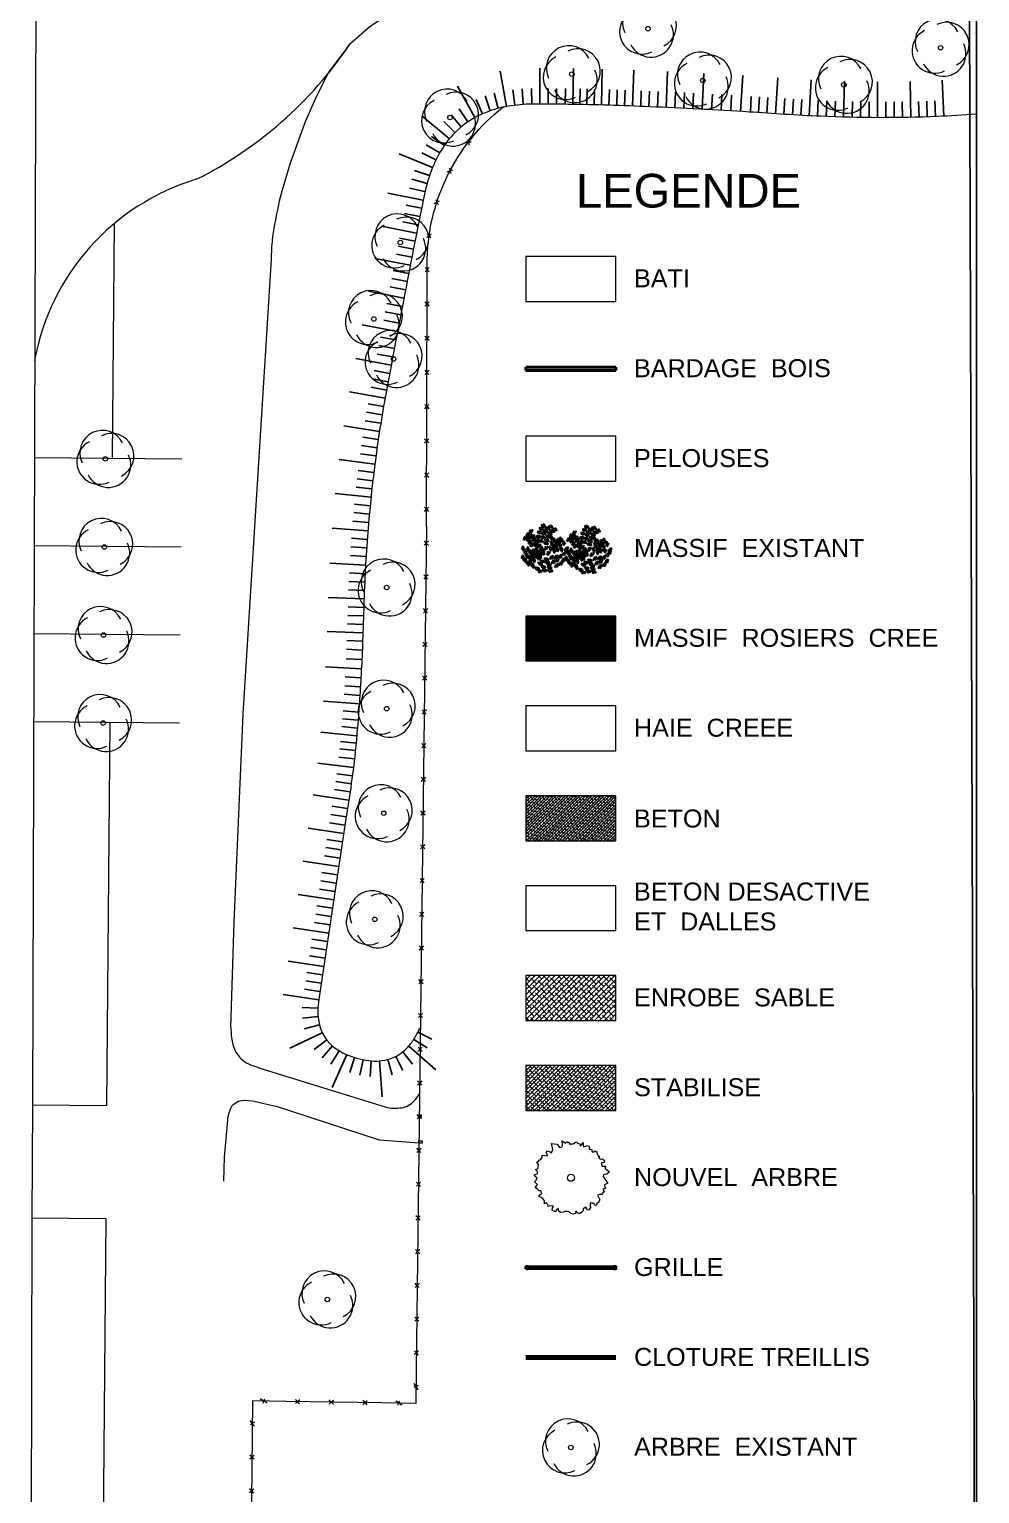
# Model space of a CAD drawing. Extents: x 996 to 1166918, y 537 to 295728.
# Drawn here: x 1166.7 to 1209, y 641.6 to 706.8 of the extents above; entities that cross this region are included whole.
import ezdxf

# ---------------------------------------------------------------- set-up
doc = ezdxf.new("R2010")
doc.units = 0
doc.header["$MEASUREMENT"] = 0
doc.linetypes.add('CONTINU', pattern=[0])
doc.layers.get('0').update_dxf_attribs({"linetype": 'CONTINUOUS', "lineweight": 0})
doc.layers.get('DEFPOINTS').update_dxf_attribs({"color": 6, "linetype": 'CONTINUOUS'})
for name, color, linetype, lineweight, true_color in [('Bardages bois', 7, 'CONTINUOUS', 40, 0xa35200), ('Béton', 7, 'CONTINU', 5, 0xaba9a0), ('Clôtures', 7, 'CONTINUOUS', 120, 0x04c83f), ('Enrobé sablé ou clair', 7, 'CONTINU', 5, 0x8a6700), ('Stabilisé', 7, 'CONTINU', 5, 0xfcb65a)]:
    doc.layers.add(name, color=color, linetype=linetype, lineweight=lineweight, true_color=true_color)
doc.layers.add('Buissons', color=7, linetype='CONTINUOUS', true_color=0x04ec8b)
doc.layers.add('Massifs Rosiers', color=7, linetype='CONTINUOUS', true_color=0xffe9e0)
doc.layers.add('CF-TOPO-VEGETATION', color=94, linetype='CONTINUOUS', lineweight=0)
doc.layers.add('DIVERS', color=7, linetype='CONTINU', lineweight=5)
doc.layers.add('Fenêtre flottante', color=7, linetype='CONTINUOUS', plot=False)
doc.layers.add('TALUS', color=7, linetype='CONTINU')
doc.styles.get("Standard").update_dxf_attribs({"font": 'arial.ttf'})

# ---------------------------------------------------------------- blocks, each defined once
blk = doc.blocks.new('BL79', base_point=(1.5, 1))
blk.add_lwpolyline([(1, 0.5), (1, 1.5), (2, 1.5), (2, 0.5), (1, 0.5)])
blk = doc.blocks.new('BL76', base_point=(1.5, 1))
blk.add_lwpolyline([(1, 0.5), (1, 1.5), (2, 1.5), (2, 0.5), (1, 0.5), (2, 1.5), (1, 1.5), (2, 0.5)])
blk = doc.blocks.new('A$C1C964902')
at = {"layer": 'DIVERS', "ltscale": 0.05}
for p, q in [((-1.28, 2.01), (-1.37, 2.44)), ((-1.37, 2.44), (-0.97, 2.39)), ((-0.97, 2.39), (-0.82, 2.15)), ((-0.82, 2.15), (-0.63, 2.21)), ((-0.63, 2.21), (-0.59, 2.34)), ((-0.59, 2.34), (-0.62, 2.63)), ((-0.62, 2.63), (-0.39, 2.47)), ((-0.39, 2.47), (-0.34, 2.57)), ((-0.34, 2.57), (-0.28, 2.48)), ((-0.28, 2.48), (-0.21, 2.55)), ((-0.21, 2.55), (-0.13, 2.5)), ((-0.13, 2.5), (-0.05, 2.36)), ((-0.05, 2.36), (0.04, 2.41)), ((0.04, 2.41), (0.17, 2.41)), ((0.17, 2.41), (0.26, 2.49)), ((0.26, 2.49), (0.37, 2.55)), ((0.37, 2.55), (0.47, 2.46)), ((0.47, 2.46), (0.47, 2.46)), ((0.47, 2.46), (0.64, 2.42)), ((0.64, 2.42), (0.66, 2.27)), ((0.66, 2.27), (0.77, 2.38)), ((0.66, 2.27), (0.66, 2.27)), ((0.77, 2.38), (0.87, 2.51)), ((0.87, 2.51), (0.88, 2.34)), ((0.88, 2.34), (0.89, 2.2)), ((0.89, 2.2), (1.07, 2.26)), ((1.07, 2.26), (1.15, 2.29)), ((1.15, 2.29), (1.25, 2.27)), ((1.25, 2.27), (1.35, 2.11)), ((1.35, 2.11), (1.27, 2.05)), ((-2.42, 1.13), (-2.33, 1.17)), ((-2.31, 0.95), (-2.42, 1.13)), ((-2.33, 1.17), (-2.24, 1.27)), ((-2.24, 1.27), (-2.13, 1.3)), ((-2.13, 1.3), (-2.04, 1.45)), ((-2.04, 1.45), (-2.05, 1.62)), ((-2.05, 1.62), (-1.84, 1.58)), ((-1.84, 1.58), (-1.66, 1.57)), ((-1.73, 1.8), (-1.71, 1.91)), ((-1.66, 1.57), (-1.73, 1.8)), ((-1.71, 1.91), (-1.48, 1.84)), ((-1.48, 1.84), (-1.38, 1.77)), ((-1.38, 1.77), (-1.28, 2.01)), ((-1.28, 2.01), (-1.28, 2.01)), ((1.27, 2.05), (1.49, 2.01)), ((1.49, 2.01), (1.5, 1.9)), ((1.5, 1.9), (1.58, 1.82)), ((1.58, 1.82), (1.73, 1.92)), ((1.73, 1.92), (1.85, 1.86)), ((1.85, 1.86), (1.87, 1.66)), ((1.87, 1.66), (1.91, 1.61)), ((1.91, 1.61), (1.97, 1.53)), ((1.97, 1.53), (2.07, 1.51)), ((2.02, 1.47), (1.98, 1.39)), ((1.98, 1.39), (2.12, 1.32)), ((2.07, 1.51), (2.02, 1.47)), ((2.12, 1.32), (2.25, 1.35)), ((2.38, 1.11), (2.16, 1.04)), ((2.16, 1.04), (2.2, 0.91)), ((2.25, 1.35), (2.37, 1.26)), ((2.37, 1.26), (2.38, 1.11)), ((-2.61, 0.22), (-2.35, 0.3)), ((-2.5, 0.07), (-2.61, 0.22)), ((-2.53, 0.58), (-2.34, 0.66)), ((-2.39, 0.48), (-2.53, 0.58)), ((-2.41, -0.03), (-2.5, 0.07)), ((-2.35, 0.3), (-2.39, 0.48)), ((-2.34, 0.71), (-2.31, 0.95)), ((-2.34, 0.66), (-2.34, 0.71)), ((2.2, 0.91), (2.2, 0.84)), ((2.2, 0.84), (2.44, 0.83)), ((2.32, 0.2), (2.29, 0.09)), ((2.29, 0.09), (2.41, -0.09)), ((2.56, 0.26), (2.32, 0.2)), ((2.49, 0.8), (2.41, 0.68)), ((2.41, 0.68), (2.74, 0.42)), ((2.44, 0.83), (2.49, 0.8)), ((2.74, 0.42), (2.56, 0.26)), ((-2.6, -0.28), (-2.49, -0.18)), ((-2.38, -0.47), (-2.6, -0.28)), ((-2.54, -0.68), (-2.44, -0.56)), ((-2.37, -0.81), (-2.54, -0.68)), ((-2.49, -0.18), (-2.41, -0.03)), ((-2.44, -0.56), (-2.38, -0.47)), ((-2.25, -0.92), (-2.37, -0.81)), ((-2.14, -0.92), (-2.25, -0.92)), ((-2.08, -1.15), (-2.14, -0.92)), ((2.38, -1.02), (2.27, -1.05)), ((2.47, -0.74), (2.29, -0.82)), ((2.29, -0.82), (2.29, -0.82)), ((2.29, -0.82), (2.32, -0.93)), ((2.32, -0.93), (2.38, -1.02)), ((2.63, -0.38), (2.38, -0.51)), ((2.38, -0.51), (2.38, -0.57)), ((2.38, -0.57), (2.42, -0.62)), ((2.41, -0.09), (2.49, -0.2)), ((2.42, -0.62), (2.47, -0.74)), ((2.49, -0.2), (2.63, -0.38)), ((-2.29, -1.34), (-2.2, -1.18)), ((-2.16, -1.39), (-2.29, -1.34)), ((-2.2, -1.18), (-2.08, -1.15)), ((-2.03, -1.46), (-2.16, -1.39)), ((-1.89, -1.64), (-2.03, -1.46)), ((-1.87, -1.86), (-1.89, -1.64)), ((-1.89, -1.64), (-1.89, -1.64)), ((-1.78, -1.76), (-1.87, -1.86)), ((-1.64, -1.89), (-1.78, -1.76)), ((-1.62, -2.04), (-1.64, -1.89)), ((-1.64, -1.89), (-1.64, -1.89)), ((-1.49, -2), (-1.62, -2.04)), ((-1.25, -2.01), (-1.49, -2)), ((-1.3, -2.14), (-1.25, -2.01)), ((1.41, -2.07), (1.29, -2.23)), ((1.38, -1.93), (1.36, -2.01)), ((1.36, -2.01), (1.41, -2.07)), ((1.57, -1.81), (1.37, -1.81)), ((1.37, -1.81), (1.38, -1.93)), ((1.66, -1.87), (1.57, -1.81)), ((1.75, -1.97), (1.66, -1.87)), ((1.82, -1.95), (1.75, -1.97)), ((1.86, -1.78), (1.82, -1.95)), ((1.95, -1.8), (1.86, -1.78)), ((2.04, -1.19), (1.9, -1.24)), ((1.9, -1.24), (2.05, -1.57)), ((1.96, -1.73), (1.95, -1.8)), ((2.05, -1.57), (1.96, -1.73)), ((2.19, -1.2), (2.04, -1.19)), ((2.24, -1.11), (2.19, -1.2)), ((2.27, -1.05), (2.24, -1.11)), ((-1.34, -2.3), (-1.3, -2.14)), ((-1.07, -2.42), (-1.34, -2.3)), ((-1.04, -2.27), (-1.07, -2.42)), ((-0.88, -2.18), (-1.04, -2.27)), ((-0.88, -2.34), (-0.88, -2.18)), ((-0.75, -2.46), (-0.88, -2.34)), ((-0.54, -2.44), (-0.75, -2.46)), ((-0.75, -2.46), (-0.75, -2.46)), ((-0.41, -2.41), (-0.54, -2.44)), ((-0.3, -2.39), (-0.41, -2.41)), ((-0.14, -2.43), (-0.3, -2.39)), ((-0.01, -2.55), (-0.14, -2.43)), ((0.15, -2.6), (-0.01, -2.55)), ((0.36, -2.55), (0.15, -2.6)), ((0.4, -2.4), (0.33, -2.41)), ((0.33, -2.41), (0.36, -2.55)), ((0.53, -2.53), (0.4, -2.4)), ((0.63, -2.54), (0.53, -2.53)), ((0.76, -2.47), (0.63, -2.54)), ((0.87, -2.34), (0.76, -2.47)), ((0.88, -2.2), (0.87, -2.34)), ((1.07, -2.1), (0.88, -2.2)), ((1.14, -2.22), (1.07, -2.1)), ((1.18, -2.3), (1.14, -2.22)), ((1.34, -2.29), (1.18, -2.3)), ((1.29, -2.23), (1.34, -2.29))]:
    blk.add_line(p, q, dxfattribs=at)
blk.add_circle((0, 0), 0.25, dxfattribs=at)
blk = doc.blocks.new('BRANCHS', base_point=(1.485, 0.588))
for p, q in [((1.515, 0.652), (1.486, 0.637)), ((1.486, 0.637), (1.492, 0.625)), ((1.497, 0.601), (1.486, 0.588)), ((1.486, 0.588), (1.5, 0.588)), ((1.492, 0.625), (1.502, 0.614)), ((1.502, 0.614), (1.497, 0.601)), ((1.5, 0.588), (1.514, 0.563)), ((1.514, 0.563), (1.521, 0.541)), ((1.531, 0.65), (1.515, 0.652)), ((1.52, 0.596), (1.526, 0.621)), ((1.529, 0.612), (1.52, 0.596)), ((1.521, 0.541), (1.534, 0.54)), ((1.526, 0.621), (1.531, 0.65)), ((1.549, 0.62), (1.529, 0.612)), ((1.529, 0.572), (1.548, 0.576)), ((1.531, 0.565), (1.529, 0.572)), ((1.541, 0.554), (1.531, 0.565)), ((1.534, 0.54), (1.541, 0.554)), ((1.548, 0.576), (1.557, 0.579)), ((1.562, 0.6), (1.549, 0.62)), ((1.557, 0.579), (1.562, 0.6))]:
    blk.add_line(p, q)
blk = doc.blocks.new('ARBRE12')
at = {"yscale": 3, "zscale": 3}
for p, xscale, rotation in [((-1.1, 0.97), 3.00000000000064, 119.9999999999929), ((-0.93, 0.88), 3.00000000000064, 119.9999999999929), ((-0.88, 1.18), 3.00000000000064, 119.9999999999929), ((-0.74, 0.81), 3.00000000000064, 119.9999999999929), ((-0.41, 0.78), 3.00000000000064, 60.00000000000705), ((-0.34, 1.09), 3.00000000000064, 60.00000000000705), ((-0.21, 1.36), 3.00000000000064, 60.00000000000705), ((-0.07, 1.58), 3.00000000000064, 60.00000000000705), ((-0.05, 1), 3.00000000000064, 60.00000000000705), ((0.07, 1.18), 3.00000000000064, 60.00000000000705), ((0.22, 1.37), 3.00000000000064, 60.00000000000705), ((0.4, 1.03), 3.00000000000064, 60.00000000000705), ((0.47, 1.5), 3.00000000000064, 60.00000000000705), ((0.58, 1.19), 3.00000000000064, 60.00000000000705), ((0.77, 1.3), 3.00000000000064, 60.00000000000705), ((-1.42, 0.05), 3, 180), ((-1.29, 0.69), 3.00000000000064, 119.9999999999929), ((-1.05, 0.6), 3.00000000000064, 119.9999999999929), ((-1.07, -0.01), 3, 180), ((-0.93, 0.4), 3.00000000000064, 119.9999999999929), ((-0.8, 0.21), 3.00000000000064, 119.9999999999929), ((-0.66, 0.65), 3.00000000000064, 119.9999999999929), ((-0.53, 0.44), 3.00000000000064, 119.9999999999929), ((-0.51, 0.23), 3.00000000000064, 119.9999999999929), ((-0.46, -0.05), 3, 180), ((-0.3, 0.13), 3.00000000000064, 119.9999999999929), ((-0.32, 0.65), 3, 180), ((-0.23, 0.46), 3.00000000000064, 60.00000000000705), ((-0.12, 0.73), 3.00000000000064, 60.00000000000705), ((-0.05, 0.05), 3, 180), ((0.23, -0.03), 3.00000000000064, 119.9999999999929), ((0.13, 0.29), 3.00000000000064, 60.00000000000705), ((0.18, 0.52), 3.00000000000064, 60.00000000000705), ((0.27, 0.77), 3.00000000000064, 60.00000000000705), ((0.64, 0.84), 3, 180), ((1.57, 0.08), 3.00000000000064, 299.999999999993), ((-1.43, -0.61), 3, 180), ((-1.25, -0.24), 3, 180), ((-1.25, -0.83), 3, 180), ((-1.13, -0.48), 3, 180), ((-1.04, -1.05), 3, 180), ((-0.94, -0.64), 3, 180), ((-0.87, -0.96), 3, 180), ((-0.86, -0.24), 3, 180), ((-0.74, -0.52), 3, 180), ((-0.67, -0.17), 3, 180), ((-0.62, -0.8), 3, 180), ((-0.53, -0.46), 3, 180), ((-0.37, -0.32), 3, 180), ((-0.33, -0.61), 3, 180), ((-0.25, -0.96), 3.00000000000064, 240.0000000000071), ((-0.19, -0.15), 3, 180), ((-0.18, -0.54), 3, 180), ((-0.13, -0.33), 3, 180), ((-0.07, -0.81), 3.00000000000064, 240.0000000000071), ((0.07, -0.26), 3, 180), ((0.21, -0.65), 3.00000000000064, 240.0000000000071), ((0.25, -0.86), 3.00000000000064, 240.0000000000071), ((0.41, -0.41), 3.00000000000064, 119.9999999999929), ((0.38, -1.04), 3.00000000000064, 240.0000000000071), ((0.48, -0.55), 3.00000000000064, 299.999999999993), ((0.59, -0.88), 3.00000000000064, 299.999999999993), ((0.81, -0.51), 3.00000000000064, 299.999999999993), ((0.84, -1.14), 3.00000000000064, 299.999999999993), ((0.89, -0.76), 3.00000000000064, 299.999999999993), ((1.12, -0.47), 3.00000000000064, 299.999999999993), ((1.16, -1), 3.00000000000064, 299.999999999993), ((1.34, -0.73), 3.00000000000064, 299.999999999993), ((1.38, -0.29), 3.00000000000064, 299.999999999993), ((1.54, -0.1), 3.00000000000064, 299.999999999993), ((-0.69, -1.22), 3, 180), ((-0.48, -1.32), 3.00000000000064, 240.0000000000071), ((-0.29, -1.52), 3.00000000000064, 240.0000000000071), ((-0.03, -1.21), 3.00000000000064, 240.0000000000071), ((0.09, -1.46), 3.00000000000064, 240.0000000000071), ((0.42, -1.27), 3.00000000000064, 240.0000000000071), ((0.49, -1.49), 3.00000000000064, 240.0000000000071)]:
    blk.add_blockref('BRANCHS', p, dxfattribs=dict(at, xscale=xscale, rotation=rotation))
at = {"xscale": 3, "yscale": 3, "zscale": 3}
for p in [(0.36, -0.01), (0.46, 0.35), (0.62, 0.1), (0.63, -0.18), (0.64, 0.59), (0.81, 0.3), (0.87, -0.07), (0.93, 0.55), (1.06, 0.24), (1.12, 0.65), (1.17, -0.07), (1.33, 0.4)]:
    blk.add_blockref('BRANCHS', p, dxfattribs=at)
blk = doc.blocks.new('cf30arbre20')
blk.add_circle((0, 0), 0.1)
for centre, start, end in [((-0.3, 0), 90, 270), ((0, 0.3), 0, 180), ((0.3, 0), 270, 90), ((0, -0.3), 180, 0)]:
    blk.add_arc(centre, 1, start, end)

msp = doc.modelspace()

# ---------------------------------------------------------------- hatches: boundary and pattern name
at = {"layer": 'Béton', "ltscale": 0.05}
h = msp.add_hatch(dxfattribs=at)
h.set_pattern_fill('ANSI38', color=256, scale=0.75, style=0)
h.set_pattern_definition([(45, (1234.66075, 653.56351), (-0.06629126, 0.06629126), []), (135, (1234.66075, 653.56351), (-0.19887378, 0.06629126), [0.234375, -0.140625])])
h.paths.add_polyline_path([(1192.773, 670.659), (1192.773, 672.659), (1188.773, 672.659), (1188.773, 670.659)])
at = {"layer": 'Enrobé sablé ou clair', "ltscale": 0.05}
h = msp.add_hatch(dxfattribs=at)
h.set_pattern_fill('ANSI38', color=256, scale=1.25, style=0)
h.set_pattern_definition([(45, (1234.66075, 653.56351), (-0.11048543, 0.11048543), []), (135, (1234.66075, 653.56351), (-0.3314563, 0.11048543), [0.390625, -0.234375])])
h.paths.add_polyline_path([(1192.773, 662.659), (1192.773, 664.659), (1188.773, 664.659), (1188.773, 662.659)])
at = {"layer": 'Massifs Rosiers', "ltscale": 0.05}
h = msp.add_hatch(dxfattribs=at)
h.set_pattern_fill('ANSI38', color=256, scale=0.2, style=0)
h.set_pattern_definition([(45, (1190.772912, 679.65859), (-0.01767767, 0.01767767), []), (135, (1190.772912, 679.65859), (-0.053033, 0.01767767), [0.0625, -0.0375])])
h.paths.add_polyline_path([(1188.773, 680.659), (1188.773, 678.659), (1192.773, 678.659), (1192.773, 680.659)])
h = msp.add_hatch(dxfattribs=at)
h.set_pattern_fill('AR-CONC', color=1, scale=0.15, style=0)
h.set_pattern_definition([(50, (1064.9236, 682.3923), (1.07589, -0.094128), [0.1125, -1.2375]), (355, (1064.9236, 682.3923), (-0.208127, 1.128288), [0.09, -0.99]), (100.4514, (1065.0132, 682.3845), (0.867764, 1.034159), [0.09561, -1.051713]), (46.1842, (1064.9236, 682.6923), (1.600862, -0.248279), [0.16875, -1.85625]), (96.6356, (1065.057, 682.6717), (1.401994, 1.461177), [0.143415, -1.57757]), (351.1842, (1064.9236, 682.6923), (1.401993, 1.461178), [0.135, -1.485]), (21, (1065.0736, 682.6173), (0.8953606, -0.6039283), [0.1125, -1.2375]), (326, (1065.0736, 682.6173), (0.364973, 1.087725), [0.09, -0.99]), (71.4514, (1065.1482, 682.567), (1.260334, 0.483796), [0.09561, -1.051713]), (37.5, (1064.92358, 682.39234), (0.0182398, 0.4993408), [0, -0.978, 0, -1.005, 0, -0.99375]), (7.5, (1064.9236, 682.39234), (0.3946043, 0.5916176), [0, -0.573, 0, -0.9555, 0, -0.37875]), (327.5, (1064.58908, 682.39234), (0.8007337, -0.0338323), [0, -0.375, 0, -1.17, 0, -1.5525]), (317.5, (1064.4391, 682.39234), (0.8747793, 0.1501575), [0, -0.4875, 0, -0.777, 0, -1.1025])])
h.paths.add_polyline_path([(1188.773, 680.659), (1188.773, 678.659), (1192.773, 678.659), (1192.773, 680.659)])
at = {"layer": 'Stabilisé', "ltscale": 0.05}
h = msp.add_hatch(dxfattribs=at)
h.set_pattern_fill('ANSI38', color=256, style=0)
h.set_pattern_definition([(45, (1234.66075, 649.56351), (-0.08838835, 0.08838835), []), (135, (1234.66075, 649.56351), (-0.26516504, 0.08838835), [0.3125, -0.1875])])
h.paths.add_polyline_path([(1192.773, 660.659), (1188.773, 660.659), (1188.773, 658.659), (1192.773, 658.659)])

# ---------------------------------------------------------------- linework, layer by layer
for p, q in [((1166.973, 711.657), (1166.812, 658.903)), ((1170.452, 698.122), (1170.362, 687.679)), ((1170.26, 675.932), (1170.112, 658.875)), ((1166.812, 658.903), (1166.785, 653.874)), ((1166.812, 658.903), (1170.112, 658.875)), ((1166.785, 653.874), (1166.718, 613.994)), ((1166.785, 653.874), (1170.085, 653.846)), ((1170.085, 653.846), (1169.843, 625.957))]:
    msp.add_line(p, q)
at = {"layer": 'Bardages bois', "ltscale": 0.05}
for p, q in [((1188.773, 691.734), (1192.773, 691.734)), ((1188.773, 691.734), (1188.773, 691.584)), ((1188.773, 691.584), (1192.773, 691.584)), ((1192.773, 691.734), (1192.773, 691.584))]:
    msp.add_line(p, q, dxfattribs=at)
at = {"layer": 'Clôtures', "ltscale": 0.05}
msp.add_line((1188.773, 647.659), (1192.773, 647.659), dxfattribs=at)
at = {"layer": 'DEFPOINTS', "ltscale": 0.05}
msp.add_lwpolyline([(1019.011, 571.758), (1208.811, 571.758), (1208.811, 733.958), (1019.011, 733.958)], close=True, dxfattribs=at)
at = {"layer": 'DIVERS'}
for p, q in [((1166.9, 687.709), (1173.461, 687.652)), ((1166.888, 683.793), (1173.428, 683.737)), ((1166.876, 679.877), (1173.394, 679.821)), ((1166.864, 675.961), (1173.36, 675.905))]:
    msp.add_line(p, q, dxfattribs=at)
at = {"layer": 'DIVERS', "lineweight": 40}
for p, q in [((1188.773, 651.699), (1192.773, 651.699)), ((1188.773, 651.619), (1192.773, 651.619))]:
    msp.add_line(p, q, dxfattribs=at)
at = {"layer": 'DIVERS'}
for points in [[(1208.811, 707.827), (1190.811, 709.817), (1189.723, 709.82), (1188.351, 709.732), (1186.898, 709.383), (1185.58, 708.905), (1184.115, 708.248), (1183.146, 707.739), (1181.845, 706.893), (1180.923, 706.088), (1180.009, 704.882), (1179.469, 703.83), (1178.948, 702.651), (1178.287, 700.817), (1177.909, 699.568), (1177.788, 699.121), (1177.708, 698.647)], [(1186.082, 701.734), (1186.115, 701.739), (1186.181, 701.749), (1186.215, 701.754), (1186.248, 701.758), (1186.314, 701.767), (1186.347, 701.771)], [(1186.082, 701.734), (1186.115, 701.739), (1186.181, 701.749), (1186.215, 701.754), (1186.248, 701.758), (1186.314, 701.767), (1186.347, 701.771)], [(1186.199, 701.887), (1186.203, 701.853), (1186.21, 701.787), (1186.215, 701.754), (1186.219, 701.721), (1186.227, 701.654), (1186.232, 701.622)], [(1186.199, 701.887), (1186.203, 701.853), (1186.21, 701.787), (1186.215, 701.754), (1186.219, 701.721), (1186.227, 701.654), (1186.232, 701.622)], [(1185.359, 700.605), (1185.368, 700.573), (1185.387, 700.508), (1185.397, 700.476), (1185.406, 700.444), (1185.426, 700.381), (1185.436, 700.349)], [(1185.359, 700.605), (1185.368, 700.573), (1185.387, 700.508), (1185.397, 700.476), (1185.406, 700.444), (1185.426, 700.381), (1185.436, 700.349)], [(1185.269, 700.435), (1185.301, 700.445), (1185.365, 700.466), (1185.397, 700.476), (1185.428, 700.487), (1185.492, 700.506), (1185.524, 700.516)], [(1185.269, 700.435), (1185.301, 700.445), (1185.365, 700.466), (1185.397, 700.476), (1185.428, 700.487), (1185.492, 700.506), (1185.524, 700.516)], [(1184.689, 699.011), (1184.718, 699.027), (1184.778, 699.058), (1184.807, 699.073), (1184.837, 699.089), (1184.896, 699.119), (1184.926, 699.134)], [(1184.689, 699.011), (1184.718, 699.027), (1184.778, 699.058), (1184.807, 699.073), (1184.837, 699.089), (1184.896, 699.119), (1184.926, 699.134)], [(1184.748, 699.193), (1184.763, 699.163), (1184.792, 699.103), (1184.807, 699.073), (1184.822, 699.044), (1184.853, 698.984), (1184.868, 698.955)], [(1184.748, 699.193), (1184.763, 699.163), (1184.792, 699.103), (1184.807, 699.073), (1184.822, 699.044), (1184.853, 698.984), (1184.868, 698.955)], [(1184.359, 697.51), (1184.386, 697.531), (1184.439, 697.572), (1184.465, 697.593), (1184.492, 697.613), (1184.545, 697.653), (1184.572, 697.673)], [(1184.359, 697.51), (1184.386, 697.531), (1184.439, 697.572), (1184.465, 697.593), (1184.492, 697.613), (1184.545, 697.653), (1184.572, 697.673)], [(1184.386, 697.701), (1184.406, 697.674), (1184.445, 697.619), (1184.465, 697.593), (1184.485, 697.566), (1184.525, 697.513), (1184.545, 697.486)], [(1184.386, 697.701), (1184.406, 697.674), (1184.445, 697.619), (1184.465, 697.593), (1184.485, 697.566), (1184.525, 697.513), (1184.545, 697.486)], [(1175.644, 662.355), (1175.794, 667.041), (1176.198, 676.293), (1177.448, 696.539)], [(1184.284, 696.169), (1184.378, 696.073), (1184.471, 695.978)], [(1184.284, 696.169), (1184.378, 696.073), (1184.471, 695.978)], [(1184.284, 695.978), (1184.378, 696.073), (1184.472, 696.168)], [(1184.284, 695.978), (1184.378, 696.073), (1184.472, 696.168)], [(1184.28, 694.645), (1184.374, 694.55), (1184.467, 694.455)], [(1184.28, 694.455), (1184.374, 694.55), (1184.468, 694.645)], [(1184.28, 694.645), (1184.374, 694.55), (1184.467, 694.455)], [(1184.28, 694.455), (1184.374, 694.55), (1184.468, 694.645)], [(1184.276, 693.122), (1184.37, 693.027), (1184.463, 692.932)], [(1184.276, 692.932), (1184.37, 693.027), (1184.464, 693.122)], [(1184.276, 693.122), (1184.37, 693.027), (1184.463, 692.932)], [(1184.276, 692.932), (1184.37, 693.027), (1184.464, 693.122)], [(1184.272, 691.599), (1184.366, 691.504), (1184.459, 691.409)], [(1184.272, 691.409), (1184.366, 691.504), (1184.46, 691.599)], [(1184.272, 691.599), (1184.366, 691.504), (1184.459, 691.409)], [(1184.272, 691.409), (1184.366, 691.504), (1184.46, 691.599)], [(1184.268, 690.077), (1184.362, 689.981), (1184.455, 689.886)], [(1184.268, 690.077), (1184.362, 689.981), (1184.455, 689.886)], [(1184.268, 689.886), (1184.362, 689.981), (1184.456, 690.076)], [(1184.268, 689.886), (1184.362, 689.981), (1184.456, 690.076)], [(1184.264, 688.553), (1184.358, 688.458), (1184.452, 688.363)], [(1184.264, 688.363), (1184.358, 688.458), (1184.452, 688.553)], [(1184.264, 688.553), (1184.358, 688.458), (1184.452, 688.363)], [(1184.264, 688.363), (1184.358, 688.458), (1184.452, 688.553)], [(1184.26, 686.84), (1184.354, 686.935), (1184.448, 687.03)], [(1184.26, 686.84), (1184.354, 686.935), (1184.448, 687.03)], [(1184.261, 687.03), (1184.354, 686.935), (1184.448, 686.84)], [(1184.261, 687.03), (1184.354, 686.935), (1184.448, 686.84)], [(1184.256, 685.317), (1184.35, 685.412), (1184.444, 685.507)], [(1184.256, 685.317), (1184.35, 685.412), (1184.444, 685.507)], [(1184.257, 685.507), (1184.35, 685.412), (1184.444, 685.317)], [(1184.257, 685.507), (1184.35, 685.412), (1184.444, 685.317)], [(1184.348, 684.651), (1183.89, 647.124), (1183.872, 645.62), (1182.367, 645.643), (1178.12, 645.707), (1176.613, 645.73), (1176.597, 644.223), (1176.323, 617.701), (1176.307, 616.201), (1177.807, 616.186), (1178.439, 616.179), (1179.437, 616.169), (1179.813, 615.244), (1182.15, 609.493), (1183.071, 609.58)], [(1184.348, 684.651), (1183.89, 647.124), (1183.872, 645.62), (1182.367, 645.643), (1178.12, 645.707), (1176.613, 645.73), (1176.597, 644.223), (1176.323, 617.701), (1176.307, 616.201), (1177.807, 616.186), (1178.439, 616.179), (1179.437, 616.169), (1179.813, 615.244), (1182.15, 609.493), (1183.071, 609.58)], [(1184.434, 683.993), (1184.339, 683.9), (1184.244, 683.807)], [(1184.434, 683.993), (1184.339, 683.9), (1184.244, 683.807)], [(1184.432, 683.805), (1184.339, 683.9), (1184.247, 683.995)], [(1184.432, 683.805), (1184.339, 683.9), (1184.247, 683.995)], [(1184.416, 682.491), (1184.321, 682.399), (1184.226, 682.306)], [(1184.416, 682.491), (1184.321, 682.399), (1184.226, 682.306)], [(1184.413, 682.304), (1184.321, 682.399), (1184.228, 682.494)], [(1184.413, 682.304), (1184.321, 682.399), (1184.228, 682.494)], [(1184.397, 680.99), (1184.303, 680.897), (1184.208, 680.804)], [(1184.397, 680.99), (1184.303, 680.897), (1184.208, 680.804)], [(1184.395, 680.802), (1184.303, 680.897), (1184.21, 680.992)], [(1184.395, 680.802), (1184.303, 680.897), (1184.21, 680.992)], [(1184.379, 679.489), (1184.284, 679.396), (1184.189, 679.303)], [(1184.379, 679.489), (1184.284, 679.396), (1184.189, 679.303)], [(1184.377, 679.301), (1184.284, 679.396), (1184.192, 679.491)], [(1184.377, 679.301), (1184.284, 679.396), (1184.192, 679.491)], [(1184.361, 677.987), (1184.266, 677.894), (1184.171, 677.802)], [(1184.361, 677.987), (1184.266, 677.894), (1184.171, 677.802)], [(1184.358, 677.799), (1184.266, 677.894), (1184.173, 677.989)], [(1184.358, 677.799), (1184.266, 677.894), (1184.173, 677.989)], [(1184.342, 676.486), (1184.248, 676.393), (1184.153, 676.3)], [(1184.342, 676.486), (1184.248, 676.393), (1184.153, 676.3)], [(1184.34, 676.298), (1184.248, 676.393), (1184.155, 676.488)], [(1184.34, 676.298), (1184.248, 676.393), (1184.155, 676.488)], [(1184.324, 674.984), (1184.229, 674.892), (1184.134, 674.799)], [(1184.324, 674.984), (1184.229, 674.892), (1184.134, 674.799)], [(1184.322, 674.797), (1184.229, 674.892), (1184.137, 674.987)], [(1184.322, 674.797), (1184.229, 674.892), (1184.137, 674.987)], [(1184.306, 673.483), (1184.211, 673.39), (1184.116, 673.298)], [(1184.306, 673.483), (1184.211, 673.39), (1184.116, 673.298)], [(1184.303, 673.295), (1184.211, 673.39), (1184.118, 673.485)], [(1184.303, 673.295), (1184.211, 673.39), (1184.118, 673.485)], [(1184.287, 671.982), (1184.192, 671.889), (1184.098, 671.796)], [(1184.287, 671.982), (1184.192, 671.889), (1184.098, 671.796)], [(1184.285, 671.794), (1184.192, 671.889), (1184.1, 671.984)], [(1184.285, 671.794), (1184.192, 671.889), (1184.1, 671.984)], [(1184.269, 670.48), (1184.174, 670.388), (1184.079, 670.295)], [(1184.269, 670.48), (1184.174, 670.388), (1184.079, 670.295)], [(1184.267, 670.293), (1184.174, 670.388), (1184.082, 670.483)], [(1184.267, 670.293), (1184.174, 670.388), (1184.082, 670.483)], [(1184.251, 668.979), (1184.156, 668.886), (1184.061, 668.794)], [(1184.251, 668.979), (1184.156, 668.886), (1184.061, 668.794)], [(1184.248, 668.791), (1184.156, 668.886), (1184.063, 668.981)], [(1184.248, 668.791), (1184.156, 668.886), (1184.063, 668.981)], [(1184.232, 667.478), (1184.138, 667.385), (1184.043, 667.292)], [(1184.232, 667.478), (1184.138, 667.385), (1184.043, 667.292)], [(1184.23, 667.29), (1184.138, 667.385), (1184.045, 667.48)], [(1184.23, 667.29), (1184.138, 667.385), (1184.045, 667.48)], [(1184.214, 665.976), (1184.119, 665.884), (1184.024, 665.791)], [(1184.214, 665.976), (1184.119, 665.884), (1184.024, 665.791)], [(1184.212, 665.789), (1184.119, 665.884), (1184.027, 665.979)], [(1184.212, 665.789), (1184.119, 665.884), (1184.027, 665.979)], [(1184.196, 664.475), (1184.101, 664.382), (1184.006, 664.29)], [(1184.196, 664.475), (1184.101, 664.382), (1184.006, 664.29)], [(1184.193, 664.287), (1184.101, 664.382), (1184.008, 664.477)], [(1184.193, 664.287), (1184.101, 664.382), (1184.008, 664.477)], [(1184.177, 662.974), (1184.083, 662.881), (1183.988, 662.788)], [(1184.177, 662.974), (1184.083, 662.881), (1183.988, 662.788)], [(1184.175, 662.786), (1184.083, 662.881), (1183.99, 662.976)], [(1184.175, 662.786), (1184.083, 662.881), (1183.99, 662.976)], [(1184.159, 661.472), (1184.064, 661.38), (1183.969, 661.287)], [(1184.159, 661.472), (1184.064, 661.38), (1183.969, 661.287)], [(1184.157, 661.285), (1184.064, 661.38), (1183.972, 661.475)], [(1184.157, 661.285), (1184.064, 661.38), (1183.972, 661.475)], [(1176.892, 660.56), (1182.556, 658.801)], [(1184.141, 659.971), (1184.046, 659.878), (1183.951, 659.786)], [(1184.141, 659.971), (1184.046, 659.878), (1183.951, 659.786)], [(1184.139, 659.783), (1184.046, 659.878), (1183.953, 659.973)], [(1184.139, 659.783), (1184.046, 659.878), (1183.953, 659.973)], [(1175.326, 655.516), (1175.364, 656.574), (1175.518, 658.386)], [(1184.001, 657.205), (1182.262, 657.334), (1177.624, 658.848)], [(1184.122, 658.47), (1184.028, 658.377), (1183.933, 658.284)], [(1184.122, 658.47), (1184.028, 658.377), (1183.933, 658.284)], [(1184.12, 658.282), (1184.028, 658.377), (1183.935, 658.472)], [(1184.12, 658.282), (1184.028, 658.377), (1183.935, 658.472)], [(1184.104, 656.968), (1184.009, 656.876), (1183.914, 656.783)], [(1184.104, 656.968), (1184.009, 656.876), (1183.914, 656.783)], [(1184.102, 656.781), (1184.009, 656.876), (1183.917, 656.971)], [(1184.102, 656.781), (1184.009, 656.876), (1183.917, 656.971)], [(1184.086, 655.467), (1183.991, 655.374), (1183.896, 655.282)], [(1184.086, 655.467), (1183.991, 655.374), (1183.896, 655.282)], [(1184.084, 655.279), (1183.991, 655.374), (1183.898, 655.469)], [(1184.084, 655.279), (1183.991, 655.374), (1183.898, 655.469)], [(1184.067, 653.966), (1183.973, 653.873), (1183.878, 653.78)], [(1184.067, 653.966), (1183.973, 653.873), (1183.878, 653.78)], [(1184.065, 653.778), (1183.973, 653.873), (1183.88, 653.968)], [(1184.065, 653.778), (1183.973, 653.873), (1183.88, 653.968)], [(1184.049, 652.464), (1183.954, 652.372), (1183.859, 652.279)], [(1184.049, 652.464), (1183.954, 652.372), (1183.859, 652.279)], [(1184.047, 652.277), (1183.954, 652.372), (1183.862, 652.467)], [(1184.047, 652.277), (1183.954, 652.372), (1183.862, 652.467)], [(1184.031, 650.963), (1183.936, 650.87), (1183.841, 650.778)], [(1184.031, 650.963), (1183.936, 650.87), (1183.841, 650.778)], [(1184.029, 650.775), (1183.936, 650.87), (1183.843, 650.965)], [(1184.029, 650.775), (1183.936, 650.87), (1183.843, 650.965)], [(1184.013, 649.462), (1183.918, 649.369), (1183.823, 649.276)], [(1184.013, 649.462), (1183.918, 649.369), (1183.823, 649.276)], [(1184.01, 649.274), (1183.918, 649.369), (1183.825, 649.464)], [(1184.01, 649.274), (1183.918, 649.369), (1183.825, 649.464)], [(1183.994, 647.96), (1183.899, 647.868), (1183.804, 647.775)], [(1183.994, 647.96), (1183.899, 647.868), (1183.804, 647.775)], [(1183.992, 647.773), (1183.899, 647.868), (1183.807, 647.962)], [(1183.992, 647.773), (1183.899, 647.868), (1183.807, 647.962)], [(1183.975, 646.417), (1183.952, 646.403), (1183.904, 646.377), (1183.881, 646.366), (1183.857, 646.355), (1183.81, 646.335), (1183.787, 646.327)], [(1183.975, 646.417), (1183.952, 646.403), (1183.904, 646.377), (1183.881, 646.366), (1183.857, 646.355), (1183.81, 646.335), (1183.787, 646.327)], [(1183.973, 646.218), (1183.95, 646.256), (1183.904, 646.33), (1183.881, 646.366), (1183.858, 646.402), (1183.812, 646.47), (1183.789, 646.503)], [(1183.973, 646.218), (1183.95, 646.256), (1183.904, 646.33), (1183.881, 646.366), (1183.858, 646.402), (1183.812, 646.47), (1183.789, 646.503)], [(1177.261, 645.627), (1177.225, 645.651), (1177.15, 645.699), (1177.111, 645.723), (1177.072, 645.747), (1176.992, 645.795), (1176.95, 645.819)], [(1177.261, 645.627), (1177.225, 645.651), (1177.15, 645.699), (1177.111, 645.723), (1177.072, 645.747), (1176.992, 645.795), (1176.95, 645.819)], [(1177.085, 645.629), (1177.09, 645.653), (1177.103, 645.699), (1177.111, 645.723), (1177.119, 645.746), (1177.138, 645.793), (1177.149, 645.816)], [(1177.085, 645.629), (1177.09, 645.653), (1177.103, 645.699), (1177.111, 645.723), (1177.119, 645.746), (1177.138, 645.793), (1177.149, 645.816)], [(1178.517, 645.608), (1178.613, 645.7), (1178.708, 645.792)], [(1178.517, 645.608), (1178.613, 645.7), (1178.708, 645.792)], [(1178.705, 645.605), (1178.613, 645.7), (1178.52, 645.795)], [(1178.705, 645.605), (1178.613, 645.7), (1178.52, 645.795)], [(1180.019, 645.585), (1180.114, 645.677), (1180.209, 645.77)], [(1180.019, 645.585), (1180.114, 645.677), (1180.209, 645.77)], [(1180.206, 645.582), (1180.114, 645.677), (1180.022, 645.772)], [(1180.206, 645.582), (1180.114, 645.677), (1180.022, 645.772)], [(1181.52, 645.562), (1181.615, 645.654), (1181.711, 645.747)], [(1181.52, 645.562), (1181.615, 645.654), (1181.711, 645.747)], [(1181.708, 645.559), (1181.615, 645.654), (1181.523, 645.75)], [(1181.708, 645.559), (1181.615, 645.654), (1181.523, 645.75)], [(1183.262, 645.536), (1183.224, 645.56), (1183.151, 645.608), (1183.117, 645.632), (1183.082, 645.656), (1183.015, 645.703), (1182.983, 645.727)], [(1183.262, 645.536), (1183.224, 645.56), (1183.151, 645.608), (1183.117, 645.632), (1183.082, 645.656), (1183.015, 645.703), (1182.983, 645.727)], [(1183.062, 645.539), (1183.077, 645.562), (1183.104, 645.608), (1183.117, 645.632), (1183.129, 645.655), (1183.15, 645.701), (1183.159, 645.725)], [(1183.062, 645.539), (1183.077, 645.562), (1183.104, 645.608), (1183.117, 645.632), (1183.129, 645.655), (1183.15, 645.701), (1183.159, 645.725)], [(1176.697, 644.783), (1176.673, 644.771), (1176.626, 644.743), (1176.603, 644.727), (1176.579, 644.712), (1176.532, 644.678), (1176.508, 644.66)], [(1176.697, 644.783), (1176.673, 644.771), (1176.626, 644.743), (1176.603, 644.727), (1176.579, 644.712), (1176.532, 644.678), (1176.508, 644.66)], [(1176.695, 644.607), (1176.672, 644.636), (1176.626, 644.696), (1176.603, 644.727), (1176.58, 644.759), (1176.533, 644.825), (1176.51, 644.86)], [(1176.695, 644.607), (1176.672, 644.636), (1176.626, 644.696), (1176.603, 644.727), (1176.58, 644.759), (1176.533, 644.825), (1176.51, 644.86)], [(1176.682, 643.319), (1176.587, 643.226), (1176.492, 643.133)], [(1176.682, 643.319), (1176.587, 643.226), (1176.492, 643.133)], [(1176.68, 643.131), (1176.587, 643.226), (1176.494, 643.321)], [(1176.68, 643.131), (1176.587, 643.226), (1176.494, 643.321)], [(1176.666, 641.818), (1176.572, 641.725), (1176.477, 641.632)], [(1176.666, 641.818), (1176.572, 641.725), (1176.477, 641.632)], [(1176.664, 641.63), (1176.572, 641.725), (1176.479, 641.819)], [(1176.664, 641.63), (1176.572, 641.725), (1176.479, 641.819)]]:
    msp.add_lwpolyline(points, dxfattribs=at)
for points in [[(1208.811, 702.993, -0.00907), (1207.064, 702.89, -0.021555), (1201.894, 702.899, -0.005788), (1200.297, 702.987, 0.00121), (1198.7, 703.09, 0.004775), (1194.282, 703.324, 0.007122), (1190.657, 703.432, 0.005471), (1189.057, 703.439, 0.040879), (1187.978, 703.347, 0.049406), (1187.028, 703.088, 0.115445), (1185.518, 702.071, 0.053829), (1184.958, 701.313, 0.046144), (1184.527, 700.388, 0.037505), (1184.227, 699.296, 0.000812), (1183.914, 697.727, 0.002335), (1182.843, 692.168, 0.000582), (1182.549, 690.595, 0.007012), (1182.279, 689.018, 0.025991), (1181.618, 682.559, 0.005804), (1181.555, 680.96, -0.003072), (1181.5, 679.361, -0.006854), (1181.363, 676.799, -0.009296), (1181.176, 674.606, -0.011092), (1180.975, 673.018), (1180.737, 671.436), (1179.794, 665.182), (1179.556, 663.6, 0.090381), (1179.567, 662.552, 0.187565), (1180.287, 661.432, 0.090202), (1181.236, 660.986, 0.040117), (1181.78, 660.874, 0.109961), (1182.726, 660.952, 0.123379), (1183.48, 661.433, 0.050196), (1183.786, 661.825, 0.039968), (1184.044, 662.317)], [(1184.348, 684.651), (1184.376, 695.618), (1184.378, 696.368, -0.020811), (1184.411, 697.117, -0.050752), (1184.742, 698.863, -0.041432), (1185.286, 700.258, -0.111964), (1187.742, 703.301)], [(1208.811, 702.993, -0.00907), (1207.064, 702.89, -0.021555), (1201.894, 702.899, -0.005788), (1200.297, 702.987, 0.00121), (1198.7, 703.09, 0.004775), (1194.282, 703.324, 0.007122), (1190.657, 703.432, 0.005471), (1189.057, 703.439, 0.040879), (1187.978, 703.347, 0.012043), (1187.742, 703.301)], [(1184.348, 684.651), (1184.376, 695.618), (1184.378, 696.368, -0.020811), (1184.411, 697.117, -0.050752), (1184.742, 698.863, -0.041432), (1185.286, 700.258, -0.071648), (1186.707, 702.34)], [(1182.556, 658.801, 0.066973), (1182.856, 658.756, 0.039535), (1183.25, 658.778, 0.096019), (1183.536, 658.873, 0.075879), (1183.802, 659.085, 0.052209), (1184.049, 659.413)], [(1182.556, 658.801, 0.066973), (1182.856, 658.756, 0.039535), (1183.25, 658.778, 0.096019), (1183.536, 658.873, 0.075879), (1183.802, 659.085, 0.052209), (1184.049, 659.413)]]:
    msp.add_lwpolyline(points, format="xyb", dxfattribs=at)
at = {"layer": 'DIVERS', "ltscale": 0.05}
for points in [[(1188.773, 694.659), (1192.773, 694.659), (1192.773, 696.659), (1188.773, 696.659)], [(1188.773, 686.659), (1192.773, 686.659), (1192.773, 688.659), (1188.773, 688.659)], [(1188.773, 678.659), (1192.773, 678.659), (1192.773, 680.659), (1188.773, 680.659)], [(1188.773, 678.659), (1192.773, 678.659), (1192.773, 680.659), (1188.773, 680.659)], [(1188.773, 674.659), (1192.773, 674.659), (1192.773, 676.659), (1188.773, 676.659)], [(1188.773, 674.659), (1192.773, 674.659), (1192.773, 676.659), (1188.773, 676.659)], [(1188.773, 674.659), (1192.773, 674.659), (1192.773, 676.659), (1188.773, 676.659)], [(1188.773, 670.659), (1192.773, 670.659), (1192.773, 672.659), (1188.773, 672.659)], [(1188.773, 670.659), (1192.773, 670.659), (1192.773, 672.659), (1188.773, 672.659)], [(1188.773, 666.659), (1192.773, 666.659), (1192.773, 668.659), (1188.773, 668.659)], [(1188.773, 666.659), (1192.773, 666.659), (1192.773, 668.659), (1188.773, 668.659)], [(1188.773, 662.659), (1192.773, 662.659), (1192.773, 664.659), (1188.773, 664.659)], [(1188.773, 662.659), (1192.773, 662.659), (1192.773, 664.659), (1188.773, 664.659)], [(1188.773, 658.659), (1192.773, 658.659), (1192.773, 660.659), (1188.773, 660.659)], [(1188.773, 658.659), (1192.773, 658.659), (1192.773, 660.659), (1188.773, 660.659)]]:
    msp.add_lwpolyline(points, close=True, dxfattribs=at)
msp.add_lwpolyline([(1190.773, 694.659), (1192.773, 694.659), (1192.773, 696.659), (1190.773, 696.659)], dxfattribs=at)
at = {"layer": 'DIVERS', "lineweight": 40}
for points in [[(1188.773, 651.609), (1188.873, 651.609), (1188.873, 651.709), (1188.773, 651.709)], [(1192.673, 651.609), (1192.773, 651.609), (1192.773, 651.709), (1192.673, 651.709)]]:
    msp.add_lwpolyline(points, close=True, dxfattribs=at)
at = {"layer": 'DIVERS', "ltscale": 0.05}
for centre, radius, start, end in [((1166.115, 716.06), 17.853, 296.58781, 326.04283), ((1177.097, 690.189), 10.348, 106.80336, 169.75138)]:
    msp.add_arc(centre, radius, start, end, dxfattribs=at)
at = {"layer": 'DIVERS'}
for points in [[(1177.448, 696.539), (1177.479, 697.173), (1177.708, 698.647)], [(1175.644, 662.355), (1175.72, 661.646), (1175.901, 661.211), (1176.187, 660.883), (1176.892, 660.56)]]:
    msp.add_spline(points, degree=3, dxfattribs=at)
msp.add_open_spline([(1175.518, 658.386), (1175.689, 658.871), (1175.689, 658.871), (1176.144, 659.242), (1176.753, 659.048), (1177.624, 658.848)], degree=3, knots=[18.189967, 18.189967, 18.189967, 18.189967, 18.616785, 19.14633, 20.564052, 20.564052, 20.564052, 20.564052], dxfattribs=at)
at = {"layer": 'Fenêtre flottante', "ltscale": 0.05}
msp.add_lwpolyline([(996.084, 743.381), (1208.386, 744.076), (1208.955, 570.356), (996.654, 569.66)], close=True, dxfattribs=at)
at = {"layer": 'TALUS'}
for points in [[(1187.914, 703.335), (1187.621, 704.909)], [(1189.388, 703.441), (1189.384, 705.041)], [(1190.857, 703.429), (1190.882, 705.029)], [(1192.131, 703.401), (1192.17, 705.001)], [(1193.514, 703.355), (1193.567, 704.954)], [(1195.007, 703.292), (1195.075, 704.89)], [(1196.61, 703.211), (1196.692, 704.809)], [(1198.323, 703.113), (1198.419, 704.71)], [(1199.87, 703.016), (1199.974, 704.612)], [(1201.376, 702.924), (1201.458, 704.522)], [(1186.504, 702.844), (1185.726, 704.242)], [(1187.541, 703.253), (1187.362, 703.93)], [(1188.275, 703.39), (1188.188, 704.085)], [(1188.598, 704.123), (1188.646, 703.424)], [(1189.032, 703.439), (1189.024, 704.139)], [(1189.754, 703.44), (1189.756, 704.14)], [(1190.137, 704.138), (1190.132, 703.438)], [(1190.522, 703.434), (1190.531, 704.134)], [(1191.165, 703.424), (1191.178, 704.124)], [(1191.494, 704.117), (1191.48, 703.417)], [(1191.802, 703.41), (1191.818, 704.11)], [(1192.466, 703.391), (1192.485, 704.091)], [(1192.829, 704.08), (1192.809, 703.38)], [(1193.158, 703.368), (1193.18, 704.068)], [(1193.877, 703.341), (1193.902, 704.04)], [(1194.273, 704.025), (1194.247, 703.326)], [(1194.624, 703.309), (1194.652, 704.009)], [(1195.398, 703.273), (1195.429, 703.973)], [(1195.828, 703.953), (1195.795, 703.254)], [(1196.199, 703.233), (1196.234, 703.932)], [(1197.028, 703.188), (1197.066, 703.887)], [(1197.492, 703.863), (1197.453, 703.164)], [(1202.898, 702.863), (1202.942, 704.463)], [(1204.413, 702.839), (1204.417, 704.439)], [(1205.897, 702.852), (1205.86, 704.452)], [(1207.369, 702.904), (1207.291, 704.502)], [(1186.189, 702.65), (1185.795, 703.228)], [(1186.84, 703.011), (1186.557, 703.651)], [(1186.958, 703.808), (1187.187, 703.146)], [(1197.885, 703.139), (1197.925, 703.838)], [(1198.756, 703.087), (1198.799, 703.785)], [(1199.167, 703.762), (1199.123, 703.064)], [(1199.494, 703.04), (1199.539, 703.738)], [(1200.25, 702.991), (1200.297, 703.689)], [(1200.671, 703.665), (1200.628, 702.966)], [(1201.003, 702.944), (1201.042, 703.643)], [(1201.748, 702.906), (1201.78, 703.605)], [(1202.156, 703.589), (1202.129, 702.89)], [(1202.514, 702.875), (1202.538, 703.575)], [(1203.28, 702.854), (1203.295, 703.554)], [(1203.67, 703.546), (1203.66, 702.846)], [(1204.038, 702.842), (1204.043, 703.542)], [(1204.787, 702.839), (1204.784, 703.539)], [(1205.152, 703.541), (1205.159, 702.841)], [(1205.529, 702.845), (1205.517, 703.545)], [(1206.262, 702.861), (1206.242, 703.561)], [(1206.602, 703.572), (1206.626, 702.873)], [(1206.988, 702.886), (1206.959, 703.586)], [(1185.367, 701.898), (1184.137, 702.921)], [(1185.616, 702.173), (1185.119, 702.666)], [(1185.444, 702.964), (1185.892, 702.426)], [(1185.142, 701.601), (1184.568, 702.002)], [(1184.768, 700.959), (1184.14, 701.268)], [(1184.334, 701.632), (1184.939, 701.281)], [(1184.615, 700.615), (1183.135, 701.223)], [(1183.702, 700.107), (1184.375, 699.913)], [(1184.483, 700.262), (1183.821, 700.488)], [(1184.201, 699.171), (1182.633, 699.485)], [(1184.281, 699.546), (1183.599, 699.706)], [(1184.128, 698.806), (1183.442, 698.943)], [(1183.909, 697.702), (1182.339, 698.012)], [(1183.982, 698.071), (1183.295, 698.207)], [(1183.369, 698.576), (1184.055, 698.439)], [(1183.839, 697.346), (1183.152, 697.481)], [(1183.698, 696.63), (1183.011, 696.764)], [(1183.082, 697.124), (1183.769, 696.989)], [(1183.628, 696.269), (1182.057, 696.575)], [(1183.557, 695.906), (1182.87, 696.04)], [(1182.799, 695.675), (1183.486, 695.542)], [(1183.345, 694.809), (1181.774, 695.111)], [(1183.416, 695.176), (1182.728, 695.309)], [(1182.516, 694.2), (1183.203, 694.068)], [(1183.274, 694.439), (1182.587, 694.571)], [(1183.061, 693.321), (1181.489, 693.62)], [(1183.132, 693.696), (1182.444, 693.827)], [(1182.989, 692.945), (1182.302, 693.076)], [(1182.847, 692.188), (1182.159, 692.317)], [(1182.23, 692.697), (1182.918, 692.568)], [(1182.778, 691.822), (1181.205, 692.117)], [(1182.709, 691.455), (1182.021, 691.584)], [(1182.572, 690.717), (1181.883, 690.844)], [(1181.952, 691.215), (1182.64, 691.087)], [(1182.504, 690.349), (1180.929, 690.634)], [(1181.685, 689.728), (1182.376, 689.612)], [(1182.439, 689.981), (1181.749, 690.101)], [(1182.257, 688.875), (1180.676, 689.118)], [(1182.315, 689.242), (1181.624, 689.353)], [(1181.457, 688.248), (1182.15, 688.15)], [(1182.203, 688.513), (1181.51, 688.615)], [(1182.052, 687.42), (1180.465, 687.626)], [(1182.1, 687.786), (1181.406, 687.88)], [(1182.006, 687.053), (1181.311, 687.139)], [(1181.92, 686.315), (1181.224, 686.392)], [(1181.266, 686.766), (1181.962, 686.684)], [(1181.88, 685.944), (1180.289, 686.111)], [(1181.842, 685.571), (1181.146, 685.64)], [(1181.11, 685.262), (1181.807, 685.197)], [(1181.742, 684.445), (1180.147, 684.575)], [(1181.773, 684.822), (1181.076, 684.883)], [(1180.988, 683.736), (1181.686, 683.688)], [(1181.713, 684.067), (1181.015, 684.12)], [(1181.638, 682.925), (1180.041, 683.017)], [(1181.661, 683.307), (1180.962, 683.351)], [(1181.617, 682.542), (1180.918, 682.578)], [(1181.583, 681.797), (1180.884, 681.825)], [(1180.9, 682.202), (1181.599, 682.17)], [(1181.569, 681.422), (1179.97, 681.478)], [(1181.557, 681.047), (1180.857, 681.067)], [(1180.846, 680.685), (1181.546, 680.663)], [(1181.521, 679.911), (1179.922, 679.969)], [(1181.534, 680.284), (1180.834, 680.307)], [(1180.791, 679.179), (1181.491, 679.148)], [(1181.507, 679.544), (1180.808, 679.571)], [(1181.472, 678.726), (1180.773, 678.76)], [(1181.452, 678.313), (1179.854, 678.398)], [(1181.431, 677.909), (1180.732, 677.95)], [(1181.385, 677.128), (1180.686, 677.176)], [(1180.71, 677.558), (1181.408, 677.514)], [(1181.36, 676.751), (1179.764, 676.869)], [(1180.608, 676.084), (1181.306, 676.025)], [(1181.333, 676.384), (1180.636, 676.439)], [(1181.247, 675.335), (1179.654, 675.485)], [(1181.277, 675.676), (1180.58, 675.738)], [(1180.488, 674.754), (1181.184, 674.682)], [(1181.216, 675.004), (1180.52, 675.073)], [(1181.098, 673.919), (1179.51, 674.116)], [(1181.143, 674.304), (1180.447, 674.383)], [(1180.309, 673.296), (1181.001, 673.195)], [(1181.051, 673.55), (1180.357, 673.643)], [(1180.893, 672.468), (1179.31, 672.707)], [(1180.948, 672.839), (1180.256, 672.943)], [(1180.837, 672.098), (1180.145, 672.203)], [(1180.725, 671.358), (1180.033, 671.462)], [(1180.089, 671.832), (1180.781, 671.728)], [(1180.669, 670.988), (1179.087, 671.226)], [(1180.614, 670.618), (1179.921, 670.722)], [(1180.502, 669.877), (1179.81, 669.982)], [(1179.866, 670.352), (1180.558, 670.248)], [(1180.446, 669.507), (1178.864, 669.746)], [(1179.642, 668.871), (1180.335, 668.767)], [(1180.391, 669.137), (1179.698, 669.241)], [(1180.223, 668.027), (1178.641, 668.265)], [(1180.279, 668.397), (1179.587, 668.501)], [(1179.419, 667.391), (1180.112, 667.286)], [(1180.167, 667.657), (1179.475, 667.761)], [(1180, 666.546), (1178.418, 666.785)], [(1180.056, 666.916), (1179.364, 667.021)], [(1179.944, 666.176), (1179.252, 666.28)], [(1179.833, 665.436), (1179.14, 665.54)], [(1179.196, 665.91), (1179.888, 665.806)], [(1179.777, 665.066), (1178.195, 665.304)], [(1179.721, 664.695), (1179.029, 664.8)], [(1178.973, 664.43), (1179.665, 664.325)], [(1179.554, 663.584), (1177.97, 663.816)], [(1179.609, 663.955), (1178.917, 664.059)], [(1179.517, 663.206), (1178.818, 663.232)], [(1178.828, 662.767), (1179.525, 662.833)], [(1179.587, 662.468), (1178.909, 662.292)], [(1179.713, 662.118), (1178.27, 661.428)], [(1179.909, 661.8), (1179.354, 661.373)], [(1179.703, 661.004), (1180.164, 661.531)], [(1183.557, 661.517), (1184.759, 660.461)], [(1183.783, 661.82), (1184.372, 661.443)], [(1184.589, 661.829), (1183.962, 662.14)], [(1180.464, 661.313), (1180.097, 660.717)], [(1180.798, 661.141), (1180.158, 659.675)], [(1181.149, 661.012), (1180.94, 660.344)], [(1181.388, 660.229), (1181.524, 660.916)], [(1181.89, 660.864), (1181.838, 660.165)], [(1182.261, 660.862), (1182.381, 659.266)], [(1182.631, 660.924), (1182.814, 660.248)], [(1183.295, 660.433), (1182.977, 661.057)], [(1183.288, 661.258), (1183.724, 660.71)]]:
    msp.add_lwpolyline(points, dxfattribs=at)

# ---------------------------------------------------------------- block references
at = {"layer": 'Buissons', "color": 112, "ltscale": 0.05, "xscale": 0.6075000000000017, "yscale": 0.6075000000000017, "zscale": 0.6075}
for p in [(1189.577, 683.653), (1191.507, 683.6)]:
    msp.add_blockref('ARBRE12', p, dxfattribs=at)
at = {"layer": 'CF-TOPO-VEGETATION', "lineweight": 0}
for p, rotation in [((1194.203, 706.8), 296.1877314899974), ((1207.22, 705.951), 296.187731489996), ((1190.812, 704.775), 296.1877314899974), ((1196.646, 704.49), 296.187731489996), ((1202.916, 704.3), 296.187731489996), ((1185.395, 702.843), 296.1877314899974), ((1183.182, 697.285), 296.1877314899976), ((1182.006, 693.879), 296.1877314899976), ((1182.883, 692.1), 296.1877314899976), ((1170.061, 687.654), 296.1877314899976), ((1170.012, 683.733), 296.1877314899976), ((1182.574, 681.93), 296.1877314899976), ((1169.979, 679.816), 296.1877314899976), ((1182.579, 676.535), 296.1877314899976), ((1169.961, 675.899), 296.1877314899976), ((1182.446, 671.883), 296.1877314899976), ((1182.047, 667.163), 296.1877314899976), ((1179.936, 650.246), 296.1877314899976), ((1190.773, 643.659), 296.1877314899975)]:
    msp.add_blockref('cf30arbre20', p, dxfattribs=dict(at, rotation=rotation))
at = {"layer": 'DIVERS'}
for name, p, xscale, yscale, rotation in [('BL76', (1184.061, 658.404), 0.1000285000000057, 0.1000285000000076, 269.5038450138929), ('BL76', (1184.061, 658.404), 0.1000284999999488, 0.1000284999999508, 269.5038450138931), ('BL79', (1184.078, 657.254), 0.1543828000000001, 0.1000124999999912, 359.3916107038894), ('BL79', (1184.078, 657.254), 0.1543827999998874, 0.1000124999999343, 359.3916107038889)]:
    msp.add_blockref(name, p, dxfattribs=dict(at, xscale=xscale, yscale=yscale, rotation=rotation))
at = {"layer": 'DIVERS', "ltscale": 0.05, "xscale": 0.625, "yscale": 0.625, "zscale": 0.625}
msp.add_blockref('A$C1C964902', (1190.773, 655.659), dxfattribs=at)

# ---------------------------------------------------------------- texts
at = {"linetype": 'Continuous', "insert": (1196.004, 700.337), "char_height": 1.5, "width": 43.2815, "attachment_point": 2}
msp.add_mtext('LEGENDE', dxfattribs=at)
at = {"layer": 'DIVERS', "ltscale": 0.05, "char_height": 0.8, "attachment_point": 1}
for s, insert in [('BATI', (1193.583, 696.09)), ('BARDAGE  BOIS', (1193.583, 692.09)), ('PELOUSES', (1193.583, 688.09)), ('MASSIF  EXISTANT', (1193.583, 684.09)), ('MASSIF  ROSIERS  CREE', (1193.583, 680.09)), ('HAIE  CREEE', (1193.583, 676.09)), ('BETON', (1193.583, 672.049)), ('BETON DESACTIVE\\PET  DALLES', (1193.583, 668.8)), ('ENROBE  SABLE', (1193.583, 664.087)), ('STABILISE', (1193.583, 660.091)), ('NOUVEL  ARBRE', (1193.583, 656.09)), ('GRILLE', (1193.583, 652.09)), ('CLOTURE TREILLIS', (1193.583, 648.09)), ('ARBRE  EXISTANT', (1193.583, 644.09))]:
    msp.add_mtext(s, dxfattribs=dict(at, insert=insert))

doc.saveas('drawing.dxf')
